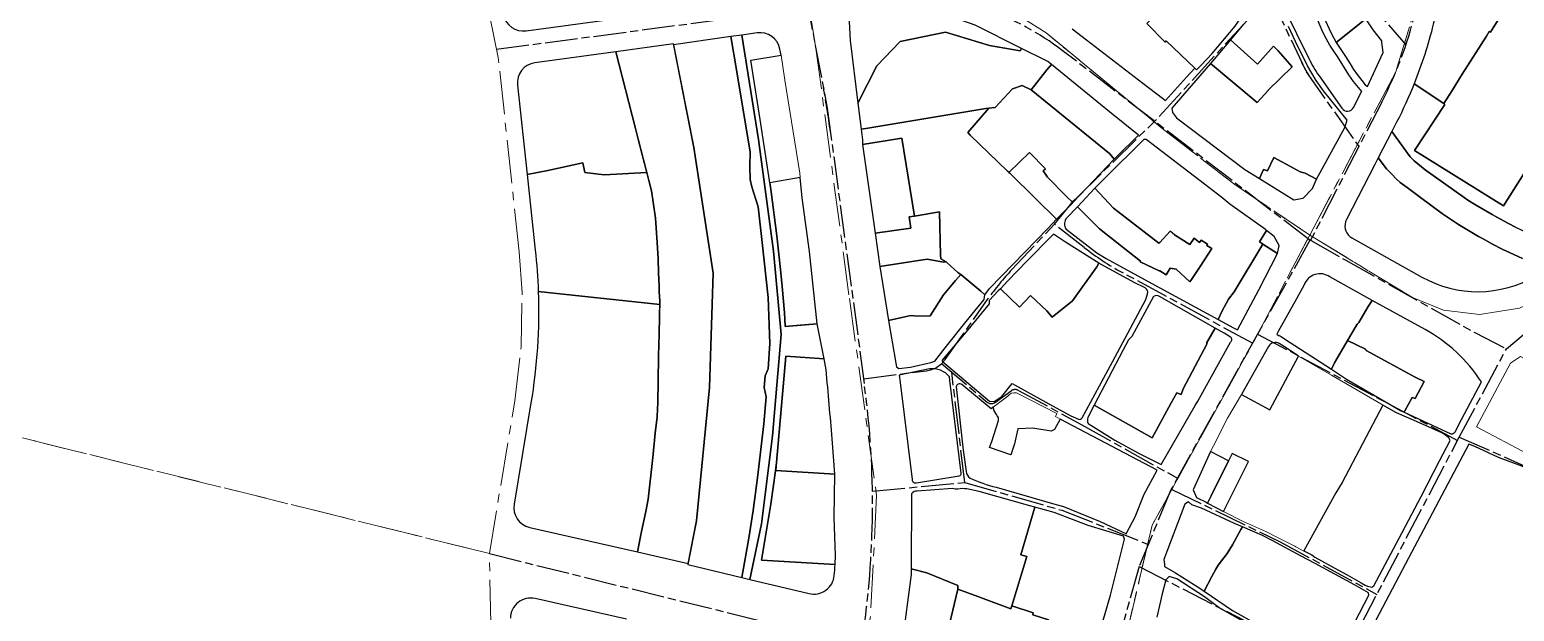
# Model space of a CAD drawing. Header units: millimetres. Extents: x 125232 to 134072, y 142885 to 152835.
# Drawn here: x 127612 to 128703, y 145446 to 145873 of the extents above; entities that cross this region are included whole.
import ezdxf

# ---------------------------------------------------------------- set-up
doc = ezdxf.new("R2010")
doc.units = ezdxf.units.MM
doc.linetypes.add('ACAD_ISO08W100', pattern=[36, 24, -3, 6, -3])
doc.linetypes.add('CENTER', pattern=[50.8, 31.75, -6.35, 6.35, -6.35])
for name, color, linetype in [('commerce', 10, 'Continuous'), ('commerce & office', 242, 'Continuous'), ('commerce and residence', 32, 'Continuous'), ('culture', 21, 'Continuous'), ('green & plaza', 80, 'Continuous'), ('reserve', 253, 'Continuous'), ('residence', 2, 'Continuous'), ('residence-bad', 41, 'Continuous'), ('water', 4, 'Continuous'), ('老城北中心线', 7, 'ACAD_ISO08W100')]:
    doc.layers.add(name, color=color, linetype=linetype)
for name, color, linetype, lineweight in [('government', 221, 'Continuous', 0), ('school', 31, 'Continuous', 0), ('super block', 6, 'CENTER', 0)]:
    doc.layers.add(name, color=color, linetype=linetype, lineweight=lineweight)

msp = doc.modelspace()

# ---------------------------------------------------------------- linework, layer by layer
at = {"layer": 'commerce'}
for points in [[(128606.2, 145856.5), (128605.4, 145864.1), (128605.3, 145865), (128599, 145873.1), (128593.6, 145881.1), (128571.9, 145863.9), (128576.3, 145857.2), (128578.6, 145853.6), (128582, 145848.2), (128584.6, 145844), (128586.4, 145841.4), (128593, 145832.8), (128594.7, 145831.5)], [(128362.8, 145847.8), (128359.4, 145843.7), (128347.9, 145829.1), (128405.6, 145782.2), (128408.8, 145778.1), (128410.4, 145779.8), (128426.6, 145795.9), (128405.2, 145813)], [(128549, 145767.8), (128545.3, 145768.9), (128542.7, 145770.3), (128540.5, 145771.5), (128526.1, 145779.5), (128521.3, 145769.5), (128518.5, 145770.6), (128515.4, 145764.1), (128533.7, 145752.8), (128540.8, 145748.4), (128547.5, 145749.5), (128554.4, 145756.6), (128557.3, 145763.4)], [(128179.5, 145749.9), (128178.2, 145764.8), (128155.9, 145760.7), (128156.2, 145759.3), (128156.9, 145754.3), (128160.9, 145722), (128163.7, 145697.1), (128164.9, 145684.8), (128166.7, 145665.3), (128167.1, 145655.7), (128167.1, 145655.3), (128190.7, 145657.4), (128185, 145710.4)], [(128179.5, 145749.9), (128178.2, 145764.8), (128155.9, 145760.7), (128156.2, 145759.3), (128156.9, 145754.3), (128160.9, 145722), (128163.7, 145697.1), (128164.9, 145684.8), (128166.7, 145665.3), (128167.1, 145655.7), (128167.1, 145655.3), (128190.7, 145657.4), (128185, 145710.4)], [(128179.5, 145749.9), (128178.2, 145764.8), (128155.9, 145760.7), (128156.2, 145759.3), (128156.9, 145754.3), (128160.9, 145722), (128163.7, 145697.1), (128164.9, 145684.8), (128166.7, 145665.3), (128167.1, 145655.7), (128167.1, 145655.3), (128190.7, 145657.4), (128185, 145710.4)], [(128280.4, 145739.4), (128262, 145736.3), (128258.1, 145735.9), (128259.5, 145727.5), (128233.3, 145723.9), (128236.6, 145699.5), (128271.4, 145704.7), (128283.3, 145702.6), (128285.3, 145702.7), (128281.5, 145705.1), (128281.3, 145707.6)], [(128526.2, 145721.4), (128520.7, 145725.9), (128515.5, 145717.4), (128517, 145716.6), (128518, 145715.8), (128528.6, 145708.9), (128530, 145714.8)], [(128203.7, 145546.9), (128160.2, 145549.6), (128160.1, 145549.3), (128156.5, 145524.9), (128149.7, 145483.8), (128203.8, 145480.5), (128204, 145487.3), (128203.1, 145515)], [(128203.7, 145546.9), (128160.2, 145549.6), (128160.1, 145549.3), (128156.5, 145524.9), (128149.7, 145483.8), (128203.8, 145480.5), (128204, 145487.3), (128203.1, 145515)], [(128203.7, 145546.9), (128160.2, 145549.6), (128160.1, 145549.3), (128156.5, 145524.9), (128149.7, 145483.8), (128203.8, 145480.5), (128204, 145487.3), (128203.1, 145515)], [(128294, 145462.6), (128294, 145465.2), (128271.2, 145474.5), (128259.7, 145477.3), (128259.7, 145473.2), (128255.3, 145439.9), (128256.2, 145427.3), (128283.8, 145420.4)]]:
    msp.add_lwpolyline(points, close=True, dxfattribs=at)
at = {"layer": 'commerce & office'}
for points in [[(128252.7, 145793.7), (128223.9, 145789), (128233.3, 145723.9), (128259.5, 145727.5), (128258.1, 145735.9), (128262, 145736.3)], [(128283.3, 145678.6), (128292.3, 145689.1), (128296.1, 145693.4), (128294, 145695), (128285.9, 145702.3), (128285.3, 145702.7), (128283.3, 145702.6), (128271.4, 145704.7), (128236.6, 145699.5), (128242.9, 145659.8), (128252.7, 145662), (128259.4, 145663.3), (128264.5, 145663), (128273.7, 145663.1)], [(128406, 145458.1), (128416.3, 145499.1), (128415.6, 145501.4), (128389.6, 145509.3), (128364.8, 145518.9), (128350.5, 145522.7), (128340.3, 145487.8), (128344.7, 145486.5), (128333.6, 145450.3), (128349.3, 145445.2), (128348.9, 145443.6), (128360.6, 145440), (128359.5, 145436.6), (128364.8, 145435.1), (128355.7, 145403.3), (128378.3, 145399.9), (128389.3, 145403.1), (128401.6, 145442.8)]]:
    msp.add_lwpolyline(points, close=True, dxfattribs=at)
for points in [[(128637.1, 145653.2), (128598.1, 145674.5), (128595.2, 145669.9), (128588.5, 145658.2), (128587.3, 145657.1), (128580.2, 145645), (128593.4, 145638.6), (128593.9, 145637.7), (128629.9, 145618.1), (128636.5, 145615), (128629.7, 145602.4), (128627.7, 145603.3), (128622.3, 145593.3), (128621.7, 145592.4), (128656.1, 145576.5, 0.272329), (128659.5, 145578.4), (128663.9, 145587.1), (128678.4, 145614.8, 0.120681)], [(128197.2, 145623.4), (128195.7, 145631.6), (128167.5, 145633.6), (128167.5, 145633.4), (128160.7, 145555.5), (128160.2, 145549.6), (128203.7, 145546.9), (128201.6, 145572.8, 0.004132)], [(128197.2, 145623.4), (128195.7, 145631.6), (128167.5, 145633.6), (128167.5, 145633.4), (128160.7, 145555.5), (128160.2, 145549.6), (128203.7, 145546.9), (128201.6, 145572.8, 0.004132)], [(128197.2, 145623.4), (128195.7, 145631.6), (128167.5, 145633.6), (128167.5, 145633.4), (128160.7, 145555.5), (128160.2, 145549.6), (128203.7, 145546.9), (128201.6, 145572.8, 0.004132)]]:
    msp.add_lwpolyline(points, format="xyb", close=True, dxfattribs=at)
at = {"layer": 'commerce and residence'}
for points in [[(128559.6, 145921.5), (128555.5, 145925.9), (128544.3, 145914.9), (128545.5, 145913.5), (128547.9, 145910.4), (128550.9, 145905.8), (128557.6, 145893.1), (128562.5, 145882.8), (128568.1, 145870.8), (128571.9, 145863.9), (128593.6, 145881.1), (128590.9, 145885.2)], [(128340.8, 145859.5), (128339.8, 145857.7), (128317.3, 145861.6), (128284.9, 145871.3), (128251.7, 145864.6), (128234.4, 145846.7), (128220.5, 145819.3), (128222.9, 145800.1), (128226.3, 145800.7), (128226.3, 145800.7), (128314.5, 145815.3), (128316.6, 145815.6), (128316.6, 145815.6), (128321.4, 145816.1), (128334.2, 145829.9), (128341.3, 145832.3), (128347.9, 145829.1), (128359.4, 145843.7), (128362.8, 145847.8), (128360.1, 145850), (128358.6, 145850.7)], [(128494.2, 145865.8), (128479.6, 145848.5), (128513.8, 145819.8), (128522, 145828.9), (128521.9, 145828.9), (128539.5, 145846), (128529.2, 145857.7), (128525.7, 145861.1), (128513.9, 145847.9)], [(128359.8, 145764.9), (128356.7, 145769.5), (128358.3, 145771.2), (128346.5, 145783.1), (128331.5, 145768.3), (128332.1, 145767.8), (128351.2, 145749), (128366.5, 145734.1), (128377.8, 145745.7), (128378.3, 145746.3), (128373.7, 145750.7)], [(128528.6, 145708.9), (128518, 145715.8), (128496.9, 145680.7), (128492.8, 145675.3), (128487.7, 145666.3), (128485.2, 145660.4), (128496.4, 145654.3), (128499.4, 145652.9), (128515, 145682.3)], [(128501.8, 145506.2), (128502.9, 145508.2), (128502.9, 145508.2), (128497, 145510.7), (128473, 145522), (128465.8, 145524.5), (128463.3, 145526.5), (128460.6, 145524.8), (128445.1, 145484.3), (128445.6, 145480.9), (128445.7, 145479.2), (128453.8, 145474.4), (128472.3, 145462.7), (128474.8, 145461), (128480.5, 145471.9), (128483.3, 145477.2), (128485.1, 145480), (128491.7, 145488.7), (128495.6, 145495.1)]]:
    msp.add_lwpolyline(points, close=True, dxfattribs=at)
for points in [[(128595.2, 145669.9), (128598.1, 145674.5), (128594.2, 145676.6), (128567.1, 145691.7, 0.507564), (128548.3, 145685.8), (128542.7, 145675.6), (128529.3, 145651.6), (128528.2, 145649.6), (128530, 145648.6), (128530, 145648.7), (128531.5, 145647.9), (128533.9, 145646.2), (128568.3, 145623.9), (128570.6, 145628.7), (128587.3, 145657.1), (128588.5, 145658.2)], [(128494.2, 145643.9, 0.545958), (128494.2, 145647.6), (128489.6, 145650.4), (128482.9, 145654.2), (128476.5, 145643.1), (128477, 145642.8), (128459.4, 145609.5), (128457.9, 145605.4), (128454.7, 145606.7), (128450.3, 145598.7), (128436.7, 145573.5), (128394.1, 145597.6), (128389.4, 145588.6, 0.198689), (128389.6, 145584.2), (128409.2, 145571.8), (128427.2, 145562), (128443.3, 145554), (128468.3, 145597.4), (128470.2, 145600.6)], [(128544.1, 145633.6), (128539.5, 145636.7), (128533.9, 145640.4), (128529.9, 145642.8, 0.443927), (128522.1, 145640.6), (128502.5, 145605.9), (128502.2, 145605.4), (128523, 145594.1)]]:
    msp.add_lwpolyline(points, format="xyb", close=True, dxfattribs=at)
at = {"layer": 'culture'}
msp.add_lwpolyline([(128705.6, 145905.2), (128692, 145882.5), (128685, 145871.5), (128684.2, 145871.8), (128682.1, 145868.4), (128664.3, 145840.5), (128656.9, 145828.6), (128650.8, 145819), (128651.7, 145818.4), (128629.3, 145784.6), (128694.7, 145743.9), (128709.9, 145768)], dxfattribs=at)
at = {"layer": 'government'}
for points in [[(128166.8, 145836.1), (128164.2, 145854.6), (128141.8, 145850.8), (128148.8, 145807.3), (128155.9, 145760.7), (128178.2, 145764.8), (128178, 145767.8)], [(128166.8, 145836.1), (128164.2, 145854.6), (128141.8, 145850.8), (128148.8, 145807.3), (128155.9, 145760.7), (128178.2, 145764.8), (128178, 145767.8)], [(128166.8, 145836.1), (128164.2, 145854.6), (128141.8, 145850.8), (128148.8, 145807.3), (128155.9, 145760.7), (128178.2, 145764.8), (128178, 145767.8)], [(128748, 145610.5), (128707.2, 145633.3), (128699.8, 145628.4), (128674.8, 145581.6), (128712.7, 145561.5), (128720.3, 145556.5)]]:
    msp.add_lwpolyline(points, close=True, dxfattribs=at)
at = {"layer": 'green & plaza'}
for points in [[(128735.6, 145953), (128739.7, 145959.6), (128716.7, 145983.5), (128714.6, 145981.4), (128710.1, 145985.2), (128707.2, 145981.8), (128705.3, 145984.2), (128671.6, 145992.5), (128646.6, 145891.1), (128643.1, 145877.2, -0.034919), (128629, 145833.4), (128650.8, 145819), (128656.9, 145828.6), (128664.3, 145840.5), (128682.1, 145868.4), (128684.2, 145871.8), (128685, 145871.5), (128692, 145882.5), (128705.6, 145905.2)], [(128306.6, 145876.5, 0.086464), (128225.5, 145891.3, 0.419725), (128214.2, 145879.3), (128214.8, 145865.2), (128220.5, 145819.3), (128234.4, 145846.7), (128251.7, 145864.6), (128284.9, 145871.3), (128317.3, 145861.6), (128339.8, 145857.7), (128340.8, 145859.5)], [(128190.7, 145657.4), (128175.5, 145656), (128167.1, 145655.3), (128167.1, 145655.7), (128166.7, 145665.3), (128164.9, 145684.8), (128163.7, 145697.1), (128160.9, 145722), (128156.9, 145754.3), (128156.2, 145759.3), (128148.8, 145807.3), (128141.8, 145850.9), (128164.2, 145854.6), (128163.3, 145858.9, 0.400614), (128146.5, 145870.9), (128135.2, 145869.3), (128147.6, 145792.7), (128158.5, 145710.6), (128164.1, 145649.4), (128157.9, 145575.1), (128149.8, 145510.5), (128141.1, 145469.7), (128184.7, 145459.3, 0.458801), (128203.2, 145472.6, 0.003159), (128203.8, 145480.5), (128149.7, 145483.8), (128156.5, 145524.9), (128160.1, 145549.3), (128160.7, 145555.5), (128167.5, 145633.6), (128195.7, 145631.6)], [(128190.7, 145657.4), (128175.5, 145656), (128167.1, 145655.3), (128167.1, 145655.7), (128166.7, 145665.3), (128164.9, 145684.8), (128163.7, 145697.1), (128160.9, 145722), (128156.9, 145754.3), (128156.2, 145759.3), (128148.8, 145807.3), (128141.8, 145850.9), (128164.2, 145854.6), (128163.3, 145858.9, 0.400614), (128146.5, 145870.9), (128135.2, 145869.3), (128147.6, 145792.7), (128158.5, 145710.6), (128164.1, 145649.4), (128157.9, 145575.1), (128149.8, 145510.5), (128141.1, 145469.7), (128184.7, 145459.3, 0.458801), (128203.2, 145472.6, 0.003159), (128203.8, 145480.5), (128149.7, 145483.8), (128156.5, 145524.9), (128160.1, 145549.3), (128160.7, 145555.5), (128167.5, 145633.6), (128195.7, 145631.6)], [(128190.7, 145657.4), (128175.5, 145656), (128167.1, 145655.3), (128167.1, 145655.7), (128166.7, 145665.3), (128164.9, 145684.8), (128163.7, 145697.1), (128160.9, 145722), (128156.9, 145754.3), (128156.2, 145759.3), (128148.8, 145807.3), (128141.8, 145850.9), (128164.2, 145854.6), (128163.3, 145858.9, 0.400614), (128146.5, 145870.9), (128135.2, 145869.3), (128147.6, 145792.7), (128158.5, 145710.6), (128164.1, 145649.4), (128157.9, 145575.1), (128149.8, 145510.5), (128141.1, 145469.7), (128184.7, 145459.3, 0.458801), (128203.2, 145472.6, 0.003159), (128203.8, 145480.5), (128149.7, 145483.8), (128156.5, 145524.9), (128160.1, 145549.3), (128160.7, 145555.5), (128167.5, 145633.6), (128195.7, 145631.6)], [(128709.9, 145768), (128694.7, 145743.9), (128629.3, 145784.6), (128651.7, 145818.4), (128650.8, 145819), (128629, 145833.4, -0.023367), (128616.2, 145805.4), (128612.6, 145798.4), (128626.1, 145779.8), (128629, 145777), (128637.1, 145770.3), (128665.9, 145750), (128668.5, 145748.2), (128674, 145744.7), (128686.3, 145737.6), (128689.7, 145735.5), (128698.3, 145730.9), (128703.4, 145728.3), (128718.7, 145721.1), (128737.9, 145713.2), (128747, 145709.5), (128756.2, 145715, 0.035391), (128773.6, 145727)]]:
    msp.add_lwpolyline(points, format="xyb", close=True, dxfattribs=at)
msp.add_lwpolyline([(128147.6, 145792.7), (128135.2, 145869.3), (128127.2, 145868.2), (128131.4, 145843.7), (128141.4, 145783.4), (128141.2, 145773), (128141.4, 145763.3), (128142.6, 145757.9), (128147.2, 145743.2), (128150.3, 145717.1), (128154.6, 145676.5), (128155.9, 145642.9), (128154.6, 145624.2), (128152.5, 145619), (128151.8, 145610.5), (128153.2, 145603.8), (128151.4, 145583.8), (128146.9, 145544.2), (128143.7, 145520.2), (128140.4, 145500), (128135.3, 145471.1), (128141.1, 145469.7), (128149.8, 145510.5), (128157.9, 145575.1), (128164.1, 145649.4), (128158.5, 145710.6)], close=True, dxfattribs=at)
msp.add_lwpolyline([(128147.6, 145792.7), (128135.2, 145869.3), (128127.2, 145868.2), (128131.4, 145843.7), (128141.4, 145783.4), (128141.2, 145773), (128141.4, 145763.3), (128142.6, 145757.9), (128147.2, 145743.2), (128150.3, 145717.1), (128154.6, 145676.5), (128155.9, 145642.9), (128154.6, 145624.2), (128152.5, 145619), (128151.8, 145610.5), (128153.2, 145603.8), (128151.4, 145583.8), (128146.9, 145544.2), (128143.7, 145520.2), (128140.4, 145500), (128135.3, 145471.1), (128141.1, 145469.7), (128149.8, 145510.5), (128157.9, 145575.1), (128164.1, 145649.4), (128158.5, 145710.6)], close=True, dxfattribs=at)
msp.add_lwpolyline([(128147.6, 145792.7), (128135.2, 145869.3), (128127.2, 145868.2), (128131.4, 145843.7), (128141.4, 145783.4), (128141.2, 145773), (128141.4, 145763.3), (128142.6, 145757.9), (128147.2, 145743.2), (128150.3, 145717.1), (128154.6, 145676.5), (128155.9, 145642.9), (128154.6, 145624.2), (128152.5, 145619), (128151.8, 145610.5), (128153.2, 145603.8), (128151.4, 145583.8), (128146.9, 145544.2), (128143.7, 145520.2), (128140.4, 145500), (128135.3, 145471.1), (128141.1, 145469.7), (128149.8, 145510.5), (128157.9, 145575.1), (128164.1, 145649.4), (128158.5, 145710.6)], close=True, dxfattribs=at)
for points in [[(128708.7, 145705.2), (128702.2, 145708.1), (128694.2, 145711.8), (128686, 145716), (128679.8, 145719.6), (128676.4, 145721.5), (128668.9, 145725.8), (128661.7, 145730.2), (128649.8, 145738.1), (128633.7, 145750), (128623.9, 145757.3), (128618.9, 145761), (128615.9, 145763.7), (128612.8, 145766.9), (128608.8, 145771.2), (128602.7, 145779.2), (128600.2, 145774.2), (128579.3, 145733.8, 0.042277), (128578.7, 145732.2, 0.355322), (128583.3, 145720.5), (128634.8, 145691.6, 0.267555), (128718.2, 145692.5)], [(128050.6, 145440.4), (127983.6, 145455.6, 0.479815), (127965.3, 145441.1)]]:
    msp.add_lwpolyline(points, format="xyb", dxfattribs=at)
at = {"layer": 'reserve'}
for points in [[(128647.7, 145556.6), (128655.4, 145571.6), (128654.5, 145573.6), (128651.8, 145575.8), (128649.5, 145577.2), (128633, 145584.6), (128616, 145591.9), (128606.1, 145597.5), (128576.1, 145540.9), (128571.5, 145533.3), (128548.1, 145490.6), (128553.9, 145487.8), (128556, 145486), (128572.9, 145476.7), (128579.9, 145472.9), (128590.2, 145467.2), (128593, 145465.5), (128594.8, 145464.6), (128598, 145463.9), (128599.5, 145465), (128618.1, 145500), (128634.1, 145530.5)], [(128595.8, 145458), (128595.6, 145459.8), (128585.3, 145465.7), (128556.4, 145481.3), (128546, 145486.7), (128525.2, 145498.1), (128517.7, 145501.8), (128502.9, 145508.2), (128501.8, 145506.2), (128495.6, 145495.1), (128491.7, 145488.7), (128485.1, 145480), (128483.3, 145477.2), (128480.5, 145471.9), (128474.8, 145461), (128495.7, 145446.8), (128518, 145434.3), (128540.1, 145422.2), (128558.6, 145411.1), (128566.9, 145406.7), (128569.3, 145407.5), (128578.9, 145425.6)]]:
    msp.add_lwpolyline(points, close=True, dxfattribs=at)
msp.add_lwpolyline([(128826.9, 145430.4), (128852.4, 145475.6), (128857, 145482.7), (128858.3, 145486.3), (128858.1, 145489), (128852.1, 145492.1), (128816.4, 145508.9), (128762.4, 145530.8), (128708.1, 145552.9), (128691.1, 145559.2), (128673.7, 145567.3), (128669.1, 145568.9), (128622.7, 145481.1), (128571.8, 145384.4)], dxfattribs=at)
at = {"layer": 'residence'}
msp.add_lwpolyline([(127960.2, 145884, 0.391399), (127976.9, 145872.4), (127976.9, 145872.4), (128036.7, 145880.5)], format="xyb", dxfattribs=at)
for points in [[(128042.7, 145857.1), (127983.2, 145849, 0.403055), (127970.5, 145832.5), (127977.6, 145767), (127992.8, 145769.9), (128018.6, 145775.6), (128019.9, 145768.5), (128034.3, 145766.7), (128065.5, 145768.4), (128059.1, 145792.8), (128057.1, 145800.6)], [(128071.9, 145734.8), (128070.2, 145746.7), (128069, 145755), (128065.5, 145768.4), (128034.3, 145766.7), (128019.9, 145768.5), (128018.6, 145775.6), (127992.8, 145769.9), (127977.6, 145767), (127983.6, 145711.4, -0.018506), (127985.8, 145681), (128075.1, 145671.5), (128075.1, 145674), (128074.7, 145681), (128074.5, 145684.9), (128074.1, 145694.9), (128073.9, 145704.9), (128073.1, 145716.9)], [(128074, 145632.8), (128074.3, 145643), (128074.5, 145648.6), (128074.9, 145664), (128075.1, 145671.5), (127985.8, 145681, -0.049762), (127980.4, 145599.3), (127968, 145524.9, 0.3973), (127979.5, 145507.8), (127979.5, 145507.8), (128058.6, 145489.9), (128061.7, 145504.8), (128064.9, 145519.5), (128066.5, 145528.5), (128069.9, 145559.2), (128071.6, 145577.1), (128073.1, 145589.1), (128073.4, 145595), (128073.6, 145599)], [(128322.8, 145589.8), (128322.3, 145590.8), (128320.6, 145593.5), (128320, 145596.2), (128318.4, 145595), (128296.9, 145612.7, 0.595122), (128292.7, 145611), (128297.9, 145564.5), (128300, 145548.9, 0.20501), (128302.9, 145544.1, 0.04824), (128322.2, 145537.3), (128365.1, 145525), (128371.5, 145523.1), (128398.4, 145512.1), (128417.9, 145503), (128418.1, 145504), (128424.2, 145515.6), (128430.8, 145532.2), (128440.4, 145549.8), (128369.1, 145587.4), (128365, 145579.8), (128362.4, 145578.4), (128348.9, 145580.8), (128338, 145580.2), (128335.5, 145569.2), (128332.8, 145561), (128317.3, 145566.5), (128318.9, 145570.8), (128323.8, 145586.2), (128323.8, 145588.6)], [(128350.5, 145522.7), (128346.9, 145523.7), (128309.6, 145534.3), (128300.5, 145536.1, 0.075456), (128293.9, 145536, -0.062974), (128290.1, 145536.3), (128264.1, 145534.4, 0.294986), (128260, 145532.6), (128259.7, 145477.3), (128271.2, 145474.5), (128294, 145465.2), (128294, 145462.6), (128308.6, 145457.1), (128332.9, 145448), (128333.6, 145450.3), (128344.7, 145486.5), (128340.3, 145487.8)]]:
    msp.add_lwpolyline(points, format="xyb", close=True, dxfattribs=at)
for points in [[(128303.1, 145795.9), (128301.3, 145797.7), (128316.6, 145815.6), (128314.5, 145815.3), (128226.3, 145800.7), (128226.3, 145800.7), (128222.9, 145800.1), (128223.9, 145792.4), (128223.9, 145789), (128252.7, 145793.7), (128262, 145736.3), (128280.4, 145739.4), (128281.3, 145707.6), (128281.5, 145705.1), (128285.3, 145702.7), (128285.9, 145702.3), (128294, 145695), (128296.1, 145693.4), (128310.9, 145681.3), (128313.8, 145678.6), (128317.2, 145683.3), (128360.2, 145727.5), (128366.5, 145734.1), (128351.2, 145749), (128332.1, 145767.8), (128330.4, 145769.3)], [(128593.9, 145637.7), (128593.4, 145638.6), (128580.2, 145645), (128570.6, 145628.7), (128568.3, 145623.9), (128579.4, 145616.7), (128619.1, 145593.6), (128621.7, 145592.4), (128622.3, 145593.3), (128627.7, 145603.3), (128629.7, 145602.4), (128636.5, 145615), (128629.9, 145618.1)]]:
    msp.add_lwpolyline(points, close=True, dxfattribs=at)
at = {"layer": 'residence-bad'}
for points in [[(128497.5, 145875.9), (128502.8, 145883.4), (128475.4, 145907.8), (128459.8, 145889.4), (128453.3, 145894.9), (128449.6, 145889.9), (128447.5, 145892.1), (128443.3, 145888), (128432.8, 145877.9), (128446.2, 145864.1), (128447, 145865), (128468, 145844.9), (128469.2, 145843.7), (128472.4, 145847), (128476.8, 145851.5), (128480.8, 145855.8)], [(128347.9, 145829.1), (128341.3, 145832.3), (128334.2, 145829.9), (128321.4, 145816.1), (128316.6, 145815.6), (128301.3, 145797.7), (128303.1, 145795.9), (128330.4, 145769.3), (128331.5, 145768.3), (128346.5, 145783.1), (128358.3, 145771.2), (128356.7, 145769.5), (128359.8, 145764.9), (128373.7, 145750.7), (128378.3, 145746.3), (128408.8, 145778.1), (128405.6, 145782.2)], [(128411.4, 145739.8), (128408.2, 145742.3), (128394.6, 145756.9), (128381.7, 145743.2), (128398, 145727), (128428.1, 145703.4), (128427.8, 145702.9), (128441.8, 145696.1), (128442.3, 145696.2), (128446.9, 145693.2), (128449.8, 145698.1), (128454.3, 145697.5), (128464.4, 145688.1), (128465, 145689), (128471.8, 145699.4), (128480.5, 145712.6), (128476.7, 145714.9), (128477.2, 145715.7), (128472.6, 145718.6), (128471.4, 145717.1), (128467.5, 145720.1), (128464.4, 145715.5), (128453.1, 145722.7), (128449.9, 145725.3), (128442.4, 145717), (128441.6, 145716.6)], [(128396, 145699.1), (128397.6, 145701.9), (128373, 145717.3), (128364.3, 145723.1), (128362.5, 145721.4), (128344.8, 145703.5), (128330.4, 145688.5), (128325.2, 145682.9), (128339.3, 145669.5), (128347.3, 145678), (128359.2, 145666.8), (128363.1, 145662.2), (128378.1, 145674.2)], [(128300, 145659), (128313.2, 145675.2), (128313.8, 145678.6), (128310.9, 145681.3), (128296.1, 145693.4), (128292.3, 145689.1), (128283.3, 145678.6), (128273.7, 145663.1), (128264.5, 145663), (128259.4, 145663.3), (128252.7, 145662), (128242.9, 145659.8), (128248.3, 145628.3), (128249, 145625.6), (128250.6, 145624.6), (128259.2, 145625.5), (128274.2, 145629), (128277, 145629.8), (128284.7, 145639.6)], [(128490.3, 145551.8), (128490.2, 145551.9), (128492.6, 145556.6), (128479.5, 145563.6), (128466.8, 145535.5), (128469.1, 145529.9), (128476.2, 145526.4), (128477.2, 145525.7), (128479.9, 145531)], [(128507.3, 145556.1), (128495.4, 145562.1), (128492.6, 145556.6), (128479.9, 145531), (128477.2, 145525.7), (128489.1, 145519.6)], [(128364.8, 145435.1), (128359.5, 145436.6), (128360.6, 145440), (128348.9, 145443.6), (128349.3, 145445.2), (128333.6, 145450.3), (128332.9, 145448), (128308.6, 145457.1), (128294, 145462.6), (128283.8, 145420.4), (128291.6, 145418.5), (128349.6, 145404.6), (128354.4, 145403.5), (128355.7, 145403.3)]]:
    msp.add_lwpolyline(points, close=True, dxfattribs=at)
for points in [[(128378, 145873.8), (128391.5, 145863.4), (128429.8, 145834), (128444.2, 145822.9), (128446.4, 145821.2), (128461.9, 145838.5), (128468, 145844.9), (128447, 145865), (128446.2, 145864.1), (128432.8, 145877.9)], [(128503.7, 145877.2), (128494.2, 145865.8), (128513.9, 145847.9), (128525.7, 145861.1), (128529.2, 145857.7), (128539.5, 145846), (128521.9, 145828.9), (128522, 145828.9), (128513.8, 145819.8), (128479.6, 145848.5), (128451.2, 145815.5), (128451.6, 145812.5), (128454.6, 145808.6), (128504.8, 145770.6), (128515.4, 145764.1), (128518.5, 145770.6), (128521.3, 145769.5), (128526.1, 145779.5), (128526.1, 145779.5), (128540.5, 145771.5), (128542.7, 145770.3), (128542.7, 145770.3), (128545.3, 145768.9), (128549, 145767.8), (128557.3, 145763.4), (128578.2, 145801.4), (128579.9, 145806.8), (128572.8, 145815.5), (128562.4, 145828.3), (128557.1, 145835.9), (128550.7, 145846.8), (128541.8, 145864.6), (128536.7, 145875.6)], [(128526.3, 145426), (128485.9, 145448.8), (128475.1, 145456.8), (128454.7, 145470), (128449.1, 145471.9), (128446.8, 145469.3), (128444, 145459.1), (128440, 145442)]]:
    msp.add_lwpolyline(points, dxfattribs=at)
for points in [[(128487.8, 145750.1), (128475.2, 145759.8), (128432.2, 145792.6), (128430.6, 145792.5), (128401.6, 145763.9), (128395.5, 145757.8), (128394.6, 145756.9), (128408.2, 145742.3), (128411.4, 145739.8), (128441.6, 145716.6), (128442.4, 145717), (128449.9, 145725.3), (128450, 145725.2), (128453.1, 145722.7), (128464.4, 145715.5), (128467.5, 145720.1), (128471.4, 145717.1), (128472.6, 145718.6), (128477.2, 145715.7), (128476.7, 145714.9), (128480.5, 145712.6), (128471.8, 145699.4), (128465, 145689), (128464.4, 145688.1), (128454.3, 145697.5), (128449.8, 145698.1), (128446.9, 145693.2), (128442.3, 145696.2), (128441.8, 145696.1), (128427.8, 145702.9), (128428.1, 145703.4), (128398, 145727), (128381.7, 145743.2), (128374.1, 145735.2, 0.349578), (128373.4, 145726.7), (128395.9, 145709.5), (128402.8, 145705.3), (128436.3, 145686.9), (128442.3, 145683.8), (128485.2, 145660.4), (128487.7, 145666.3), (128492.8, 145675.3), (128496.9, 145680.7), (128518, 145715.8), (128517, 145716.6), (128515.5, 145717.4), (128520.7, 145725.9), (128519.9, 145726.5), (128493.8, 145745.1)], [(128431.9, 145675.1), (128433.3, 145679.2, 0.364816), (128431.5, 145683.6), (128423.5, 145687.6), (128397.6, 145701.9), (128396, 145699.1), (128378.1, 145674.2), (128363.1, 145662.2), (128359.2, 145666.8), (128347.3, 145678), (128339.3, 145669.5), (128325.2, 145682.9), (128323.5, 145681.5), (128317, 145674.4), (128317, 145672), (128301.3, 145653), (128282.4, 145630.6, 0.297162), (128282.6, 145629.6), (128317.1, 145600.5), (128320.5, 145600.2), (128326.2, 145603.9), (128333.8, 145613.6), (128358.5, 145599.7), (128377, 145589.7), (128382.6, 145587.2, 0.333644), (128385.2, 145588.4), (128388.5, 145594.2), (128407.5, 145629.4)], [(128477, 145642.8), (128476.5, 145643.1), (128482.9, 145654.2), (128442, 145677.3, 0.318004), (128437.7, 145677.3), (128421.6, 145648), (128419.3, 145645.6), (128415.2, 145637.7), (128394.1, 145597.6), (128436.7, 145573.5), (128450.3, 145598.7), (128454.7, 145606.7), (128457.9, 145605.4), (128459.4, 145609.5)], [(128288.1, 145615.8), (128287.8, 145618.4, 0.254884), (128273.1, 145624.2), (128250.8, 145619.5), (128251.6, 145614.3), (128260.4, 145543.1), (128260.4, 145543, 0.526629), (128263.7, 145540.6), (128295, 145545.6, 0.473114), (128296.3, 145547.7)]]:
    msp.add_lwpolyline(points, format="xyb", close=True, dxfattribs=at)
at = {"layer": 'school'}
msp.add_lwpolyline([(128606.1, 145597.5), (128604.5, 145598.5), (128568.4, 145619.7), (128544.1, 145633.6), (128523, 145594.1), (128502.2, 145605.4), (128492, 145588), (128481.8, 145567.8), (128479.5, 145563.6), (128492.6, 145556.6), (128495.4, 145562.1), (128507.3, 145556.1), (128489.1, 145519.6), (128503.1, 145512.3), (128520.6, 145504.5), (128527.6, 145501), (128541.5, 145494), (128542.2, 145493.6), (128548, 145490.4), (128571.5, 145533.3), (128576.1, 145540.9)], close=True, dxfattribs=at)
msp.add_lwpolyline([(128336.9, 145606.7, 0.26255), (128330.6, 145604.3), (128320, 145596.2), (128320.6, 145593.5), (128322.3, 145590.8), (128322.8, 145589.8), (128323.8, 145588.6), (128323.8, 145586.2), (128318.9, 145570.8), (128317.3, 145566.5), (128332.8, 145561), (128335.5, 145569.2), (128338, 145580.2), (128348.9, 145580.8), (128362.4, 145578.4), (128365, 145579.8), (128369.1, 145587.4), (128365.7, 145589.2), (128366.7, 145591.5)], format="xyb", close=True, dxfattribs=at)
at = {"layer": 'super block'}
for points in [[(127875.9, 146772.4), (127993, 146486.3), (128055.3, 146344.9), (128107.5, 146220), (128138.3, 146113.5), (128176.5, 145941.9), (128180.9, 145914.5), (128263.7, 145906.9), (128340.9, 145882.1), (128358.7, 145870.9), (128445, 145800), (128497.3, 145759.5), (128552.4, 145722.4), (128615.6, 145842.4), (128640.5, 145924), (128692.1, 146146.2), (128701.3, 146208.8), (128718.1, 146333.1), (128731.7, 146392.3), (128828.2, 146736.4)], [(128828.2, 146736.4), (128731.7, 146392.3), (128718.1, 146333.1), (128701.3, 146208.8), (128692.1, 146146.2), (128640.5, 145924), (128615.6, 145842.4), (128552.4, 145722.4), (128627.8, 145676.5), (128650.5, 145667.4), (128677.1, 145664.1), (128706.3, 145668.8), (128727.6, 145678.7), (128774.9, 145707.1), (128785.5, 145716.2), (129042.3, 145582.6), (129160.5, 145521.1), (129406.3, 145435.6)], [(127557.8, 145585.7), (127949.9, 145488.6), (127968.6, 145600.8), (127973.2, 145640.6), (127973.9, 145680.4), (127971.8, 145710.1), (127956.4, 145852.7), (127950.5, 145881.8), (127893, 146146.9), (127882.6, 146185.6), (127842.6, 146310.1), (127816.6, 146372.7), (127738.1, 146540.5), (127715.4, 146576.9), (127681.7, 146620.3), (127654.6, 146648.3), (127639.4, 146640.6), (127426.4, 146483.9)]]:
    msp.add_lwpolyline(points, dxfattribs=at)
for points in [[(128552.4, 145722.4), (128497.3, 145759.5), (128445, 145800), (128358.7, 145870.9), (128340.9, 145882.1), (128263.7, 145906.9), (128180.9, 145914.5), (128185.1, 145888.3), (128189.5, 145861.2), (128214.3, 145676), (128234.3, 145531.2), (128229.8, 145442.5), (128225.5, 145417.7), (128301.9, 145389.8), (128356.2, 145354.1), (128392, 145318.5), (128436.6, 145509.5), (128512.1, 145645.9)], [(129042.3, 145582.6), (128785.5, 145716.2), (128774.9, 145707.1), (128727.6, 145678.7), (128706.3, 145668.8), (128677.1, 145664.1), (128650.5, 145667.4), (128627.8, 145676.5), (128552.4, 145722.4), (128512.1, 145645.9), (128436.6, 145509.5), (128392, 145318.5), (128574.8, 145173.9), (128641.7, 145120.9), (128861.1, 144974.6), (128901.6, 144952.9), (128917.5, 144981.7), (128997.9, 145203), (129005.5, 145238.5), (129000.3, 145262.5), (128977, 145301.6), (128969.5, 145326.7), (128970.4, 145348), (128997, 145443.5)], [(127957.2, 145238.1), (127953.1, 145336.1), (127949.9, 145488.6), (127557.8, 145585.7), (127544.5, 145532.2), (127515.2, 145471.9), (127484.2, 145442.6), (127454.9, 145427.9), (127355.4, 145230.8), (127291.6, 145067.3), (127291.3, 145066.2), (127385.9, 145036.9), (127438.9, 145025.4), (127495.9, 145023.4), (127615.7, 145025.8), (127702, 145025.8), (127768.4, 145019.1), (127960.1, 144997.4), (127962.5, 144997.1), (127961, 145093.8), (127959.7, 145163), (127959, 145193.5), (127958, 145212.4)]]:
    msp.add_lwpolyline(points, close=True, dxfattribs=at)
at = {"layer": 'water'}
msp.add_lwpolyline([(128533.4, 145889.3), (128551.6, 145852.2, 0.03963), (128559.2, 145839.4), (128576, 145815.5, 0.563355), (128584.6, 145816.1), (128590.5, 145827.6, 0.000227), (128590.6, 145827.9), (128584.5, 145835.3), (128581.2, 145840), (128572.8, 145853.6), (128570, 145857.5), (128567.2, 145861.9), (128564.8, 145866.2), (128562.1, 145871.5), (128558, 145880.7)], format="xyb", dxfattribs=at)
for points in [[(128100.1, 145786.8), (128085.1, 145862.8), (128042.7, 145857.1), (128057.1, 145800.6), (128059.1, 145792.8), (128069, 145755), (128070.2, 145746.7), (128071.9, 145734.8), (128073.1, 145716.9), (128073.9, 145704.9), (128074.1, 145694.9), (128074.5, 145684.9), (128074.7, 145681), (128075.1, 145674), (128074.9, 145664), (128074.5, 145648.6), (128074.3, 145643), (128074, 145632.8), (128073.6, 145599), (128073.4, 145595), (128073.1, 145589.1), (128071.6, 145577.1), (128069.9, 145559.2), (128066.5, 145528.5), (128064.9, 145519.5), (128061.7, 145504.8), (128058.6, 145489.9), (128095.8, 145481.4), (128101.9, 145512.6), (128111.6, 145610.6), (128114.3, 145694.4)], [(128100.1, 145786.8), (128085.1, 145862.8), (128042.7, 145857.1), (128057.1, 145800.6), (128059.1, 145792.8), (128069, 145755), (128070.2, 145746.7), (128071.9, 145734.8), (128073.1, 145716.9), (128073.9, 145704.9), (128074.1, 145694.9), (128074.5, 145684.9), (128074.7, 145681), (128075.1, 145674), (128074.9, 145664), (128074.5, 145648.6), (128074.3, 145643), (128074, 145632.8), (128073.6, 145599), (128073.4, 145595), (128073.1, 145589.1), (128071.6, 145577.1), (128069.9, 145559.2), (128066.5, 145528.5), (128064.9, 145519.5), (128061.7, 145504.8), (128058.6, 145489.9), (128095.8, 145481.4), (128101.9, 145512.6), (128111.6, 145610.6), (128114.3, 145694.4)], [(128100.1, 145786.8), (128085.1, 145862.8), (128042.7, 145857.1), (128057.1, 145800.6), (128059.1, 145792.8), (128069, 145755), (128070.2, 145746.7), (128071.9, 145734.8), (128073.1, 145716.9), (128073.9, 145704.9), (128074.1, 145694.9), (128074.5, 145684.9), (128074.7, 145681), (128075.1, 145674), (128074.9, 145664), (128074.5, 145648.6), (128074.3, 145643), (128074, 145632.8), (128073.6, 145599), (128073.4, 145595), (128073.1, 145589.1), (128071.6, 145577.1), (128069.9, 145559.2), (128066.5, 145528.5), (128064.9, 145519.5), (128061.7, 145504.8), (128058.6, 145489.9), (128095.8, 145481.4), (128101.9, 145512.6), (128111.6, 145610.6), (128114.3, 145694.4)], [(128100.1, 145786.8), (128085.1, 145862.8), (128042.7, 145857.1), (128057.1, 145800.6), (128059.1, 145792.8), (128069, 145755), (128070.2, 145746.7), (128071.9, 145734.8), (128073.1, 145716.9), (128073.9, 145704.9), (128074.1, 145694.9), (128074.5, 145684.9), (128074.7, 145681), (128075.1, 145674), (128074.9, 145664), (128074.5, 145648.6), (128074.3, 145643), (128074, 145632.8), (128073.6, 145599), (128073.4, 145595), (128073.1, 145589.1), (128071.6, 145577.1), (128069.9, 145559.2), (128066.5, 145528.5), (128064.9, 145519.5), (128061.7, 145504.8), (128058.6, 145489.9), (128095.8, 145481.4), (128101.9, 145512.6), (128111.6, 145610.6), (128114.3, 145694.4)], [(128147.2, 145743.2), (128142.6, 145757.9), (128141.4, 145763.3), (128141.2, 145773), (128141.4, 145783.4), (128131.4, 145843.7), (128127.2, 145868.2), (128085.2, 145862.2), (128100.1, 145786.8), (128114.3, 145694.4), (128111.6, 145610.6), (128101.9, 145512.6), (128095.6, 145480.5), (128135.3, 145471), (128140.4, 145500), (128143.7, 145520.2), (128146.9, 145544.2), (128151.4, 145583.8), (128153.2, 145603.8), (128151.8, 145610.5), (128152.5, 145619), (128154.6, 145624.2), (128155.9, 145642.9), (128154.6, 145676.5), (128150.3, 145717.1)], [(128147.2, 145743.2), (128142.6, 145757.9), (128141.4, 145763.3), (128141.2, 145773), (128141.4, 145783.4), (128131.4, 145843.7), (128127.2, 145868.2), (128085.2, 145862.2), (128100.1, 145786.8), (128114.3, 145694.4), (128111.6, 145610.6), (128101.9, 145512.6), (128095.6, 145480.5), (128135.3, 145471), (128140.4, 145500), (128143.7, 145520.2), (128146.9, 145544.2), (128151.4, 145583.8), (128153.2, 145603.8), (128151.8, 145610.5), (128152.5, 145619), (128154.6, 145624.2), (128155.9, 145642.9), (128154.6, 145676.5), (128150.3, 145717.1)], [(128147.2, 145743.2), (128142.6, 145757.9), (128141.4, 145763.3), (128141.2, 145773), (128141.4, 145783.4), (128131.4, 145843.7), (128127.2, 145868.2), (128085.2, 145862.2), (128100.1, 145786.8), (128114.3, 145694.4), (128111.6, 145610.6), (128101.9, 145512.6), (128095.6, 145480.5), (128135.3, 145471), (128140.4, 145500), (128143.7, 145520.2), (128146.9, 145544.2), (128151.4, 145583.8), (128153.2, 145603.8), (128151.8, 145610.5), (128152.5, 145619), (128154.6, 145624.2), (128155.9, 145642.9), (128154.6, 145676.5), (128150.3, 145717.1)]]:
    msp.add_lwpolyline(points, close=True, dxfattribs=at)
msp.add_lwpolyline([(128703.4, 145728.3), (128698.3, 145730.9), (128689.7, 145735.5), (128686.3, 145737.6), (128674, 145744.7), (128668.5, 145748.2), (128665.9, 145750), (128637.1, 145770.3), (128629, 145777), (128626.1, 145779.8), (128612.6, 145798.4), (128602.7, 145779.2), (128608.8, 145771.2), (128612.8, 145766.9), (128615.9, 145763.7), (128618.9, 145761), (128623.9, 145757.3), (128633.7, 145750), (128649.8, 145738.1), (128661.7, 145730.2), (128668.9, 145725.8), (128676.4, 145721.5), (128679.8, 145719.6), (128686, 145716), (128694.2, 145711.8), (128702.2, 145708.1), (128708.7, 145705.2)], dxfattribs=at)
at = {"layer": '老城北中心线', "linetype": 'ACAD_ISO08W100', "lineweight": 25}
for p, q in [((128376.4, 146150.5), (128622.9, 145862)), ((128148.9, 146073.9), (128198, 145815.7)), ((128530.9, 145906.8), (128438.6, 145806)), ((128523.2, 145898.3), (128549.7, 145842.4)), ((128552.5, 145718.7), (128370.6, 145858)), ((128549.7, 145842.4), (128588.4, 145787.5)), ((128198, 145815.7), (128225.5, 145611.3)), ((128605.2, 145820.1), (128553, 145718.6)), ((128552.5, 145718.7), (128450.3, 145535.3)), ((128553, 145718.6), (128578.8, 145704.1)), ((128696.8, 145639), (128785.9, 145713.6)), ((128578.8, 145704.1), (128673.6, 145650.9)), ((128514.1, 145649.8), (128660.9, 145571.7)), ((128673.6, 145650.9), (128696.8, 145639)), ((128224.8, 145617), (128270.8, 145622.9)), ((128662.2, 145574.2), (128992.3, 145427.5)), ((128450.3, 145535.3), (128427.1, 145479.1)), ((128427.1, 145479.1), (128392.9, 145357.9)), ((128427.1, 145479.1), (128573.2, 145404.2))]:
    msp.add_line(p, q, dxfattribs=at)
at = {"layer": '老城北中心线'}
for points in [[(127955.1, 145858.9), (128184, 145889.2)], [(127949.9, 145488.6), (128223, 145421)]]:
    msp.add_lwpolyline(points, dxfattribs=at)
at = {"layer": '老城北中心线', "linetype": 'ACAD_ISO08W100', "lineweight": 25}
for points in [[(128364.9, 145730.5), (128376, 145744), (128378.8, 145747.5), (128382, 145750.6), (128438.5, 145806.1)], [(128482.3, 145244.2), (128573.2, 145404.2), (128662.2, 145574.2), (128696.8, 145639)], [(128299, 145540.8), (128289.5, 145621.7)], [(128231.2, 145534.5), (128299, 145540.8), (128370.4, 145520.4), (128433.8, 145495.4)], [(128450.7, 145535.9), (128530.6, 145497.3), (128601.7, 145458.7)]]:
    msp.add_lwpolyline(points, dxfattribs=at)
for points in [[(128284.6, 145631.2), (128316.2, 145675.8, -0.034435), (128333.6, 145697.1), (128364.9, 145730.5)], [(128510.4, 145643), (128414.7, 145695, -0.04182), (128386.8, 145713.3), (128364.9, 145730.5)], [(128281.9, 145628.1), (128315.4, 145599.9, 0.344335), (128321.6, 145599.7), (128333.1, 145608.1, -0.289042), (128338.4, 145608.4), (128385.1, 145583.1), (128455.2, 145544)]]:
    msp.add_lwpolyline(points, format="xyb", dxfattribs=at)
for centre, radius, start, end in [((128249, 145699.2), 200, 52.5649, 88.658), ((128338.5, 145957.4), 300, 332.7657, 346.1196), ((128636, 145893.5), 100, 206.1081, 215.1859), ((127556.2, 145711.5), 650, 7.6584, 10.7844), ((128268.3, 145642.7), 20, 277.2375, 324.7111), ((127581.3, 145524.6), 650, 351.3272, 7.6584)]:
    msp.add_arc(centre, radius, start, end, dxfattribs=at)

doc.saveas('drawing.dxf')
